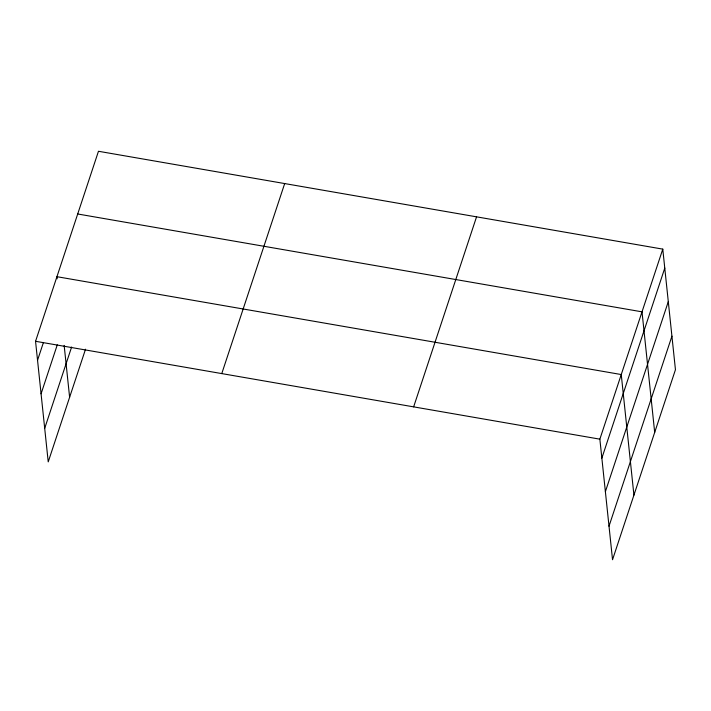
<?xml version="1.0" encoding="UTF-8"?>
<svg xmlns="http://www.w3.org/2000/svg" width="711" height="711" viewBox="0 0 711 711"><rect width="100%" height="100%" fill="white"/><g stroke="black" fill="none" stroke-linecap="round" stroke-linejoin="round"><path stroke-width="1.07" d="M85.533 349.19L48.224 461.874L35.55 341.298L98.465 151.274L662.776 249.126L675.45 369.702L612.535 559.726L599.862 439.158L662.776 249.126M37.541 360.273L43.407 342.56M41.069 393.805L57.28 344.826M44.695 428.342L71.624 347.012M221.77 373.595L284.684 183.562M413.642 406.861L476.557 216.837M601.853 458.133L664.776 268.1M605.381 491.657L668.296 301.633M609.007 526.202L671.931 336.17M77.703 213.984L642.015 311.836L654.689 432.412M35.55 341.298L599.862 439.158M633.928 495.114L621.254 374.546L56.942 276.695L57.164 278.801M64.159 345.386L69.616 397.262"/></g></svg>
